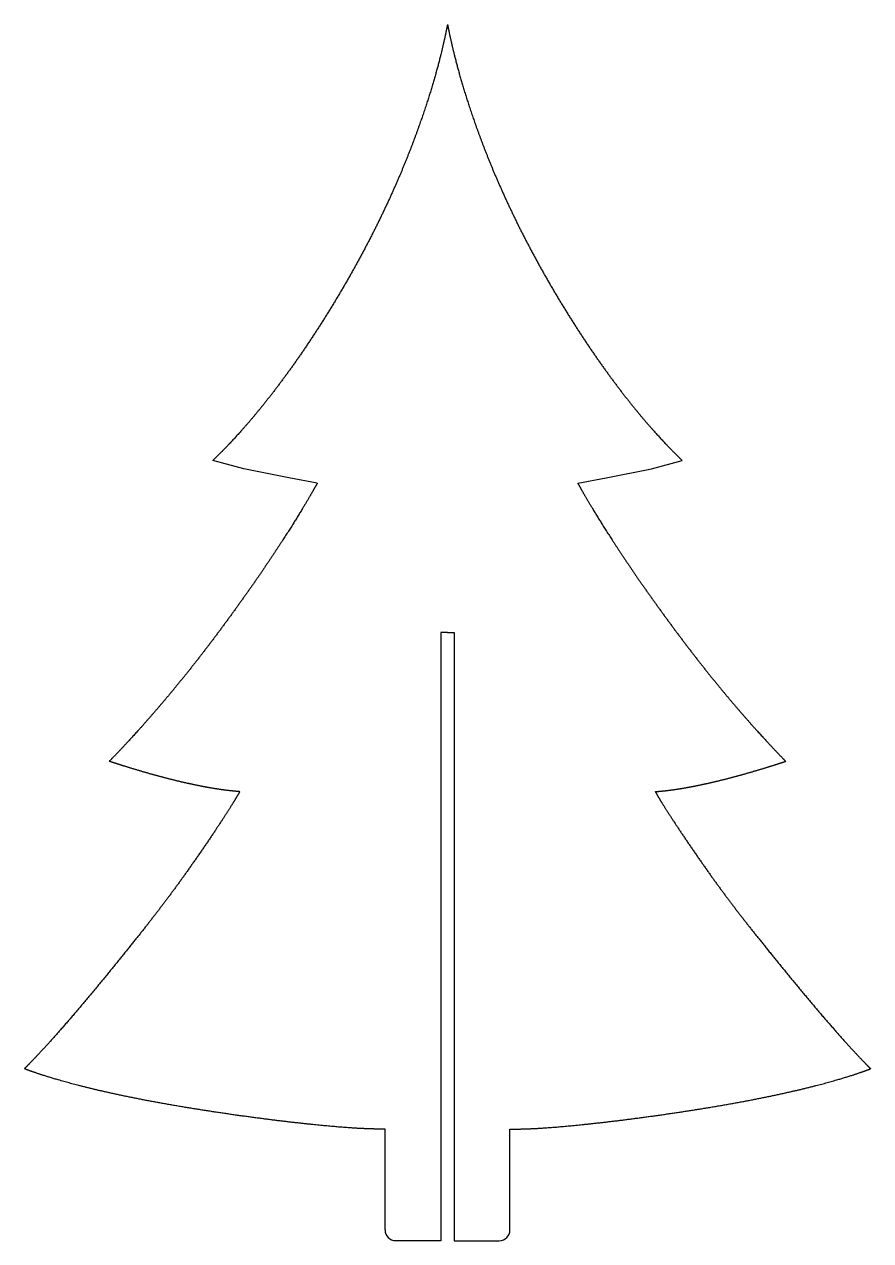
# Model space of a CAD drawing. Header units: inches. Extents: x -103.4 to -90.9, y -11.7 to 6.3.
import ezdxf

# ---------------------------------------------------------------- set-up
doc = ezdxf.new("R2010")
doc.units = ezdxf.units.IN
doc.layers.get('0').update_dxf_attribs({"linetype": 'CONTINUOUS'})

msp = doc.modelspace()

# ---------------------------------------------------------------- linework, layer by layer
for p, q in [((-100.163, -0.288), (-100.618, -0.163)), ((-94.14, -0.288), (-93.686, -0.163)), ((-99.496, -0.419), (-100.163, -0.288)), ((-94.808, -0.419), (-94.14, -0.288)), ((-99.076, -0.501), (-99.496, -0.419)), ((-95.228, -0.501), (-94.808, -0.419)), ((-97.152, -2.707), (-97.252, -2.707)), ((-97.252, -2.707), (-97.252, -11.699)), ((-97.152, -2.707), (-97.052, -2.707)), ((-97.052, -2.707), (-97.052, -11.699)), ((-98.075, -11.541), (-98.075, -10.048)), ((-96.229, -11.541), (-96.229, -10.048)), ((-97.252, -11.699), (-97.917, -11.699)), ((-97.052, -11.699), (-96.387, -11.699))]:
    msp.add_line(p, q)
for centre, radius, start, end in [((-97.917, -11.541), 0.157, 180, 270), ((-96.387, -11.541), 0.158, -90, 0)]:
    msp.add_arc(centre, radius, start, end)
for points in [[(-97.152, 6.284), (-97.162, 6.232), (-97.184, 6.125), (-97.219, 5.961), (-97.275, 5.735), (-97.356, 5.44), (-97.451, 5.131), (-97.56, 4.81), (-97.683, 4.475), (-97.822, 4.128), (-97.977, 3.771), (-98.15, 3.403), (-98.338, 3.03), (-98.542, 2.653), (-98.758, 2.279), (-98.983, 1.911), (-99.215, 1.554), (-99.451, 1.214), (-99.687, 0.893), (-99.922, 0.594), (-100.156, 0.317), (-100.342, 0.114), (-100.48, -0.028), (-100.572, -0.119), (-100.618, -0.163)], [(-97.152, 6.284), (-97.142, 6.232), (-97.12, 6.125), (-97.084, 5.961), (-97.029, 5.735), (-96.948, 5.44), (-96.853, 5.131), (-96.744, 4.81), (-96.621, 4.475), (-96.482, 4.128), (-96.327, 3.771), (-96.154, 3.403), (-95.966, 3.03), (-95.762, 2.653), (-95.546, 2.279), (-95.321, 1.911), (-95.089, 1.554), (-94.853, 1.214), (-94.617, 0.893), (-94.382, 0.594), (-94.148, 0.317), (-93.962, 0.114), (-93.824, -0.028), (-93.732, -0.119), (-93.686, -0.163)], [(-99.076, -0.501), (-99.101, -0.546), (-99.153, -0.637), (-99.234, -0.777), (-99.352, -0.973), (-99.515, -1.233), (-99.693, -1.507), (-99.885, -1.794), (-100.091, -2.092), (-100.309, -2.397), (-100.534, -2.703), (-100.764, -3.007), (-100.997, -3.304), (-101.231, -3.591), (-101.463, -3.866), (-101.694, -4.129), (-101.877, -4.328), (-102.013, -4.473), (-102.103, -4.566), (-102.148, -4.612)], [(-95.228, -0.501), (-95.203, -0.546), (-95.151, -0.637), (-95.07, -0.777), (-94.952, -0.973), (-94.789, -1.233), (-94.611, -1.507), (-94.419, -1.794), (-94.212, -2.092), (-93.995, -2.397), (-93.77, -2.703), (-93.54, -3.007), (-93.307, -3.304), (-93.073, -3.591), (-92.841, -3.866), (-92.61, -4.129), (-92.427, -4.328), (-92.291, -4.473), (-92.201, -4.566), (-92.156, -4.612)], [(-100.222, -5.061), (-100.242, -5.059), (-100.284, -5.055), (-100.348, -5.049), (-100.436, -5.039), (-100.551, -5.023), (-100.67, -5.003), (-100.794, -4.98), (-100.923, -4.953), (-101.055, -4.924), (-101.189, -4.892), (-101.326, -4.857), (-101.463, -4.82), (-101.6, -4.782), (-101.738, -4.741), (-101.875, -4.7), (-101.984, -4.665), (-102.066, -4.639), (-102.121, -4.621), (-102.148, -4.612)], [(-94.082, -5.061), (-94.062, -5.059), (-94.02, -5.055), (-93.956, -5.049), (-93.868, -5.039), (-93.753, -5.023), (-93.634, -5.003), (-93.509, -4.98), (-93.381, -4.953), (-93.249, -4.924), (-93.115, -4.892), (-92.978, -4.857), (-92.841, -4.82), (-92.704, -4.782), (-92.566, -4.741), (-92.429, -4.7), (-92.319, -4.665), (-92.238, -4.639), (-92.183, -4.621), (-92.156, -4.612)], [(-100.222, -5.061), (-100.231, -5.077), (-100.25, -5.111), (-100.284, -5.169), (-100.34, -5.26), (-100.425, -5.394), (-100.525, -5.547), (-100.637, -5.716), (-100.758, -5.895), (-100.885, -6.078), (-101.012, -6.26), (-101.139, -6.436), (-101.263, -6.604), (-101.386, -6.768), (-101.51, -6.929), (-101.638, -7.092), (-101.773, -7.262), (-101.916, -7.439), (-102.066, -7.625), (-102.222, -7.816), (-102.381, -8.009), (-102.542, -8.201), (-102.7, -8.387), (-102.853, -8.565), (-103.001, -8.732), (-103.143, -8.887), (-103.25, -9.001), (-103.328, -9.082), (-103.378, -9.133), (-103.403, -9.158)], [(-94.082, -5.061), (-94.073, -5.077), (-94.054, -5.111), (-94.02, -5.169), (-93.964, -5.26), (-93.879, -5.394), (-93.779, -5.547), (-93.667, -5.716), (-93.546, -5.895), (-93.419, -6.078), (-93.292, -6.26), (-93.165, -6.436), (-93.041, -6.604), (-92.918, -6.768), (-92.794, -6.929), (-92.666, -7.092), (-92.531, -7.262), (-92.388, -7.439), (-92.238, -7.625), (-92.082, -7.816), (-91.922, -8.009), (-91.762, -8.201), (-91.604, -8.387), (-91.45, -8.565), (-91.302, -8.732), (-91.161, -8.887), (-91.053, -9.001), (-90.976, -9.082), (-90.926, -9.133), (-90.901, -9.158)], [(-98.075, -10.048), (-98.109, -10.049), (-98.181, -10.049), (-98.304, -10.048), (-98.498, -10.039), (-98.791, -10.018), (-99.131, -9.985), (-99.516, -9.943), (-99.935, -9.891), (-100.376, -9.83), (-100.827, -9.762), (-101.274, -9.688), (-101.704, -9.608), (-102.109, -9.524), (-102.484, -9.437), (-102.826, -9.347), (-103.073, -9.273), (-103.244, -9.216), (-103.351, -9.177), (-103.403, -9.158)], [(-96.229, -10.048), (-96.195, -10.049), (-96.123, -10.049), (-96, -10.048), (-95.806, -10.039), (-95.513, -10.018), (-95.173, -9.985), (-94.788, -9.943), (-94.369, -9.891), (-93.928, -9.83), (-93.477, -9.762), (-93.03, -9.688), (-92.6, -9.608), (-92.195, -9.524), (-91.82, -9.437), (-91.478, -9.347), (-91.231, -9.273), (-91.06, -9.216), (-90.953, -9.177), (-90.901, -9.158)]]:
    msp.add_open_spline(points, degree=5)

doc.saveas('drawing.dxf')
